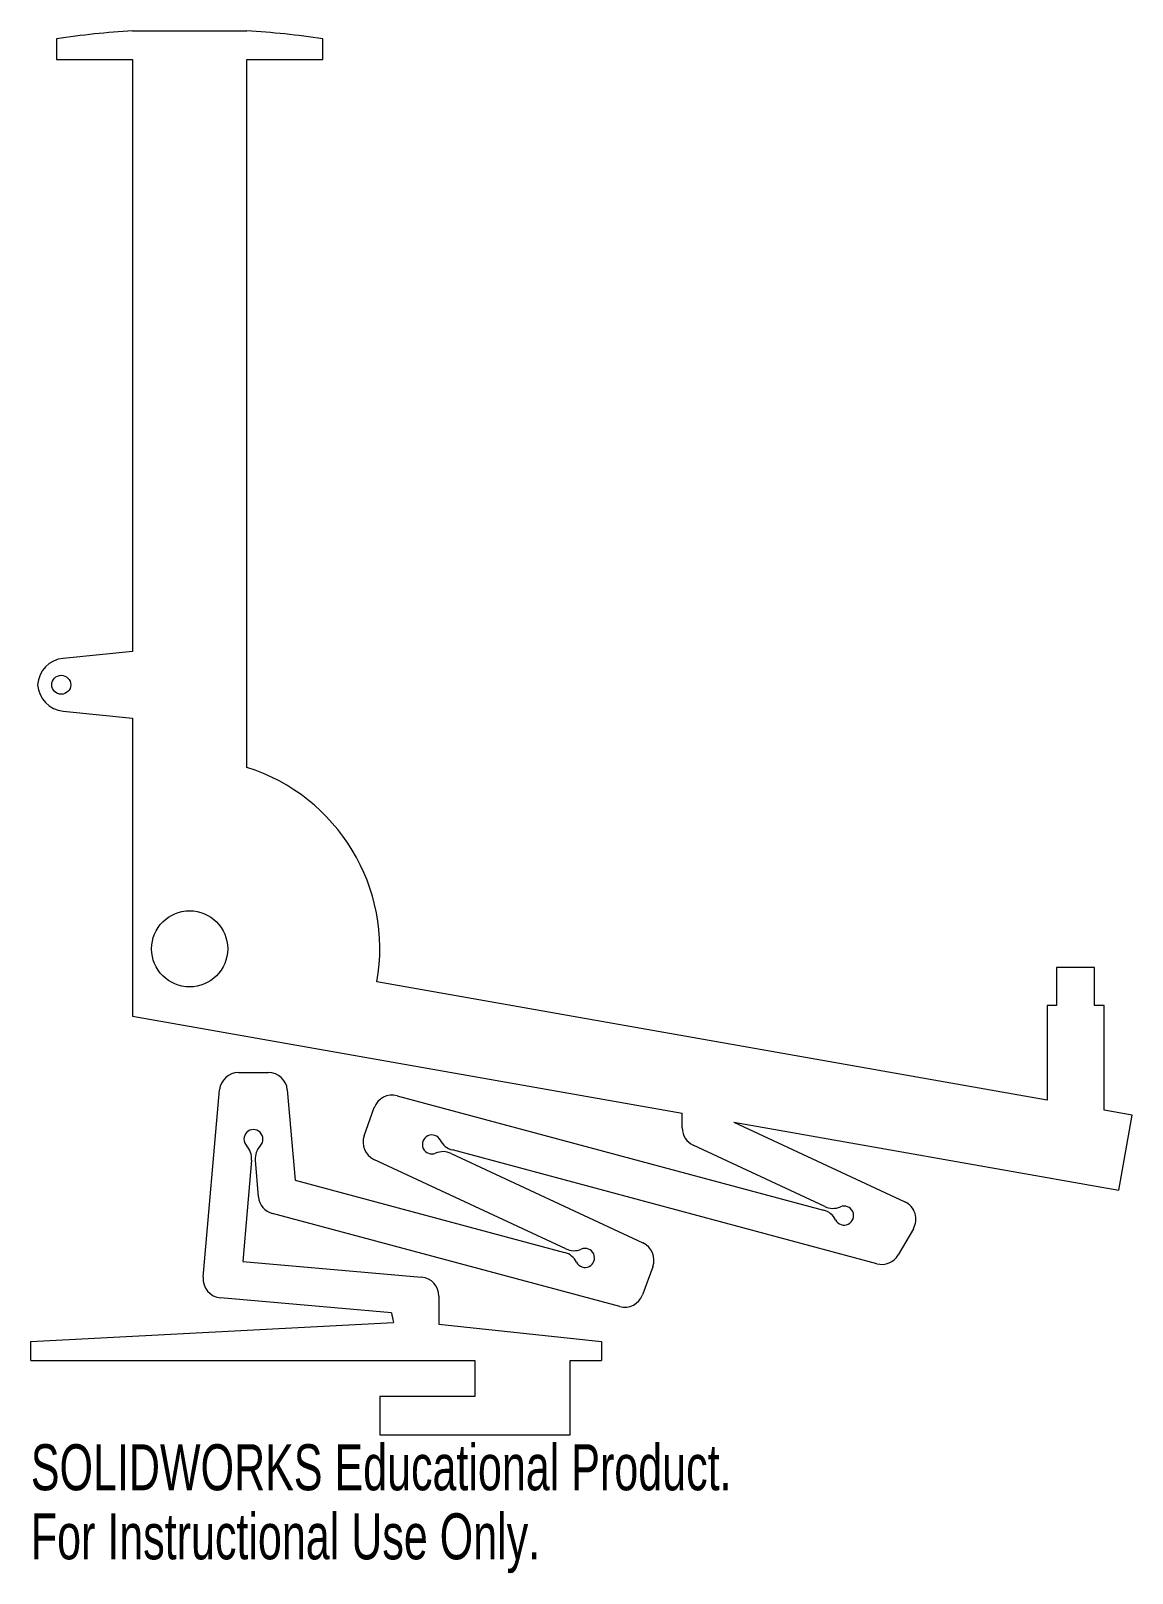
# Model space of a CAD drawing. Header units: millimetres. Extents: x -17 to 99, y -66 to 97.
import ezdxf

# ---------------------------------------------------------------- set-up
doc = ezdxf.new("R2010")
doc.units = ezdxf.units.MM
doc.styles.add('SLDTEXTSTYLE0', font='TXT', dxfattribs={"width": 0.7})

msp = doc.modelspace()

# ---------------------------------------------------------------- linework, layer by layer
at = {"color": 7, "linetype": 'Continuous', "lineweight": 15}
for p, q in [((-14, 95.67), (-14, 93.5)), ((-6, 96.5), (6, 96.5)), ((14, 93.5), (14, 95.67)), ((-14, 93.5), (-6, 93.5)), ((-6, 93.5), (-6, 31.26)), ((6, 19.08), (6, 93.5)), ((6, 93.5), (14, 93.5)), ((-6, 31.26), (-13.3, 30.53)), ((-13.3, 24.99), (-6, 24.26)), ((-6, 24.26), (-6, -7.07)), ((95.16, -1.96), (91.16, -1.96)), ((91.16, -1.96), (91.16, -5.96)), ((95.16, -5.96), (95.16, -1.96)), ((90.16, -15.9), (19.7, -3.47)), ((91.16, -5.96), (90.16, -5.96)), ((90.16, -5.96), (90.16, -15.9)), ((96.16, -5.96), (95.16, -5.96)), ((96.16, -16.96), (96.16, -5.96)), ((-6, -7.07), (51.8, -17.26)), ((5.14, -13), (8.28, -13)), ((1.43, -34.52), (3.15, -14.83)), ((10.27, -14.83), (11.1, -24.33)), ((21.82, -15.45), (66.66, -27.46)), ((18.35, -19.64), (19.42, -16.69)), ((51.8, -18.83), (51.8, -17.26)), ((99.11, -17.48), (96.16, -16.96)), ((97.72, -25.35), (99.11, -17.48)), ((57.21, -18.21), (75.21, -26.61)), ((57.21, -18.21), (97.72, -25.35)), ((66.79, -27.09), (52.96, -20.64)), ((6.52, -22.23), (5.59, -32.87)), ((7.24, -26.07), (6.91, -22.23)), ((39.56, -31.55), (19.38, -22.14)), ((27.49, -21.51), (47.66, -30.91)), ((72.26, -33.1), (27.63, -21.14)), ((11.1, -24.33), (39.42, -31.91)), ((45.23, -37.61), (8.72, -27.83)), ((76.1, -29.42), (74.51, -32.17)), ((5.59, -32.87), (24.39, -34.52)), ((48.7, -33.41), (47.62, -36.36)), ((21.22, -38.26), (3.24, -36.68)), ((26.22, -36.51), (26.22, -39.45)), ((-16.7, -41.27), (21.43, -39.27)), ((26.22, -39.45), (43.3, -41.27)), ((-16.7, -43.27), (-16.7, -41.27)), ((43.3, -41.27), (43.3, -43.27)), ((-16.7, -43.27), (30, -43.27)), ((30, -43.27), (30, -47.07)), ((40, -51.07), (40, -43.27)), ((40, -43.27), (43.3, -43.27)), ((30, -47.07), (20, -47.07)), ((20, -47.07), (20, -51.07)), ((20, -51.07), (40, -51.07))]:
    msp.add_line(p, q, dxfattribs=at)
for centre, radius in [((-13.5, 27.76), 1), ((0, 0), 4)]:
    msp.add_circle(centre, radius, dxfattribs=at)
for centre, radius, start, end in [((0, 0), 96.69, 93.5579, 98.3256), ((0, 0), 96.69, 81.6744, 86.4421), ((-13, 27.55), 3, 95.7106, 175.891), ((-13, 27.97), 3, 184.109, 264.2894), ((0, 0), 20, 350, 72.5424), ((5.14, -15), 2, 90, 175), ((8.28, -15), 2, 5, 90), ((21.3, -17.38), 2, 75, 160), ((6.71, -20), 1, 316.8103, 223.1897), ((53.8, -18.83), 2, 180, 245), ((4.52, -22.05), 2, 355, 43.1897), ((8.9, -22.05), 2, 136.8103, 185), ((20.23, -20.33), 2, 160, 245), ((25.47, -20.56), 1, 26.8103, 293.1897), ((28.14, -19.21), 2, 206.8103, 255), ((26.65, -23.32), 2, 65, 113.1897), ((9.23, -25.9), 2, 185, 255), ((66.14, -29.39), 2, 26.8103, 75), ((67.64, -25.28), 2, 245, 293.1897), ((68.82, -28.04), 1, 206.8103, 113.1897), ((74.37, -28.42), 2, 330, 65), ((38.91, -33.85), 2, 26.8103, 75), ((40.4, -29.73), 2, 245, 293.1897), ((41.58, -32.49), 1, 206.8103, 113.1897), ((46.82, -32.73), 2, 340, 65), ((72.78, -31.17), 2, 255, 330), ((3.42, -34.69), 2, 175, 265), ((24.22, -36.51), 2, 0, 85), ((45.74, -35.68), 2, 255, 340)]:
    msp.add_arc(centre, radius, start, end, dxfattribs=at)
msp.add_open_spline([(21.22, -38.26), (21.3, -38.59), (21.37, -38.93), (21.43, -39.27)], degree=3, dxfattribs=at)

# ---------------------------------------------------------------- texts
at = {"color": 7, "linetype": 'Continuous', "char_height": 4.8336, "attachment_point": 1, "style": 'SLDTEXTSTYLE0'}
for s, insert in [('SOLIDWORKS Educational Product.', (-16.7, -52.08)), ('For Instructional Use Only.', (-16.7, -59.34))]:
    msp.add_mtext(s, dxfattribs=dict(at, insert=insert))

doc.saveas('drawing.dxf')
